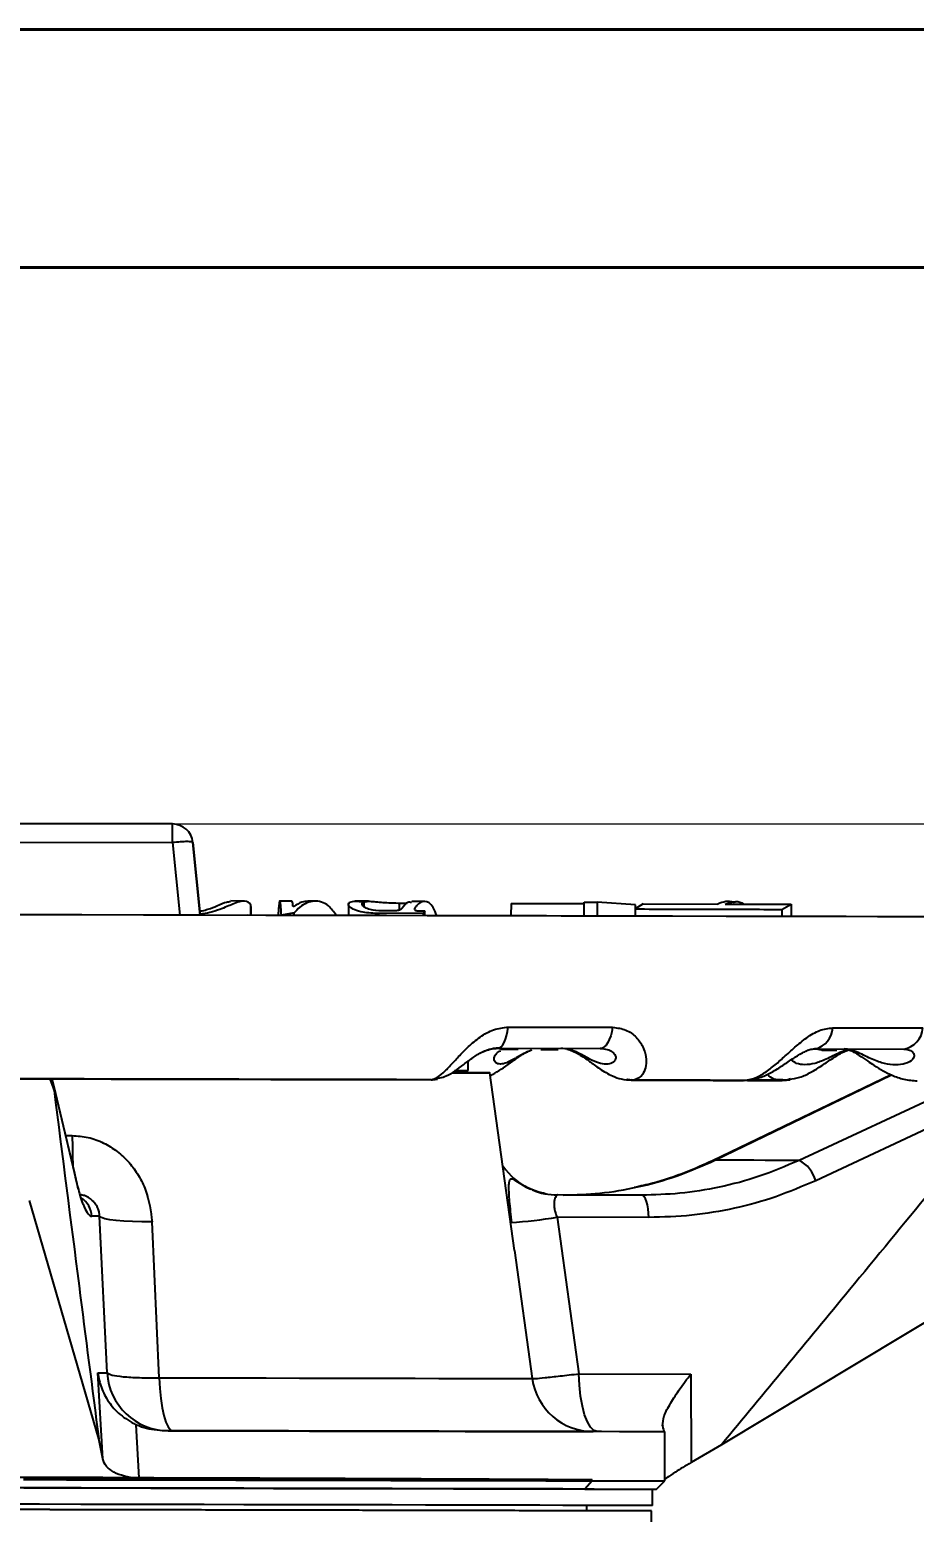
# Model space of a CAD drawing. Header units: millimetres. Extents: x 2160 to 4596, y 811 to 2534.
# Drawn here: x 2913 to 3020.9, y 2353.3 to 2534 of the extents above; entities that cross this region are included whole.
import ezdxf

# ---------------------------------------------------------------- set-up
doc = ezdxf.new("R2010")
doc.units = ezdxf.units.MM
for name, color, linetype, lineweight in [('AM_5', 3, 'Continuous', 25), ('AM_BOR', 7, 'Continuous', 50), ('粗实线', 7, 'Continuous', 40)]:
    doc.layers.add(name, color=color, linetype=linetype, lineweight=lineweight)
doc.styles.add('SLDTEXTSTYLE1', font='txt.shx', dxfattribs={"width": 0.7, "bigfont": 'gbcbig.shx'})
doc.dimstyles.new('SLDDIMSTYLE12$0', dxfattribs={"dimtxt": 12, "dimasz": 10, "dimexe": 0, "dimexo": 0.0625, "dimgap": 0.875, "dimtad": 1, "dimdec": 1, "dimlfac": 1.8, "dimrnd": 1e-09, "dimzin": 12, "dimdsep": 46, "dimtxsty": 'SLDTEXTSTYLE1', "dimcen": 0.09, "dimdle": 8.16, "dimclrd": 3, "dimclre": 3, "dimadec": 0, "dimazin": 3, "dimtfac": 1, "dimtdec": 1, "dimtofl": 0, "dimtmove": 0, "dimatfit": 3, "dimfxl": 0, "dimfrac": 2, "dimtolj": 1, "dimlwd": 5, "dimlwe": 5, "dimarcsym": 0})

# ---------------------------------------------------------------- blocks, each defined once
blk = doc.blocks.new('*D65')
at = {"layer": 'AM_5', "color": 3, "lineweight": 5, "transparency": 16777216}
blk.add_line((2930.49, 2437.19), (3110.32, 2437.19), dxfattribs=at)
at = {"layer": 'AM_5', "color": 3, "linetype": 'Continuous', "lineweight": 5, "transparency": 16777216}
for p, q in [((3110.32, 2427.19), (3110.32, 2148.45)), ((2977.49, 2138.45), (3110.32, 2138.45))]:
    blk.add_line(p, q, dxfattribs=at)
at = {"layer": 'AM_5', "color": 3, "transparency": 16777216}
for points in [[(3108.65, 2427.19), (3111.98, 2427.19), (3110.32, 2437.19)], [(3108.65, 2148.45), (3111.98, 2148.45), (3110.32, 2138.45)]]:
    blk.add_solid(points, dxfattribs=at)
at = {"layer": 'Defpoints', "color": 0, "transparency": 16777216}
for p in [(2930.42, 2437.19), (2977.42, 2138.45), (3110.32, 2138.45)]:
    blk.add_point(p, dxfattribs=at)
at = {"layer": 'AM_5', "color": 0, "transparency": 16777216, "insert": (3103.44, 2287.82), "char_height": 12, "attachment_point": 5, "rotation": 90, "style": 'SLDTEXTSTYLE1'}
blk.add_mtext('\\A1;300', dxfattribs=at)
blk = doc.blocks.new('rA3')
at = {"layer": '粗实线'}
for p, q in [((753.384, 421.26), (333.384, 421.26)), ((748.384, 416.26), (358.384, 416.26))]:
    blk.add_line(p, q, dxfattribs=at)

msp = doc.modelspace()

# ---------------------------------------------------------------- linework, layer by layer
at = {"color": 7, "linetype": 'Continuous', "lineweight": 25}
for p, q in [((2930.424, 2437.19), (2897.449, 2437.261)), ((2897.449, 2437.261), (2930.424, 2437.191)), ((2930.419, 2434.929), (2930.424, 2437.19)), ((2930.424, 2437.191), (2930.424, 2437.19)), ((2897.444, 2435), (2930.419, 2434.929)), ((2930.419, 2434.929), (2931.321, 2426.068)), ((2933.81, 2426.063), (2932.906, 2434.944)), ((2932.906, 2434.944), (2933.81, 2426.063)), ((2932.906, 2434.944), (2932.906, 2434.944)), ((2939.215, 2427.798), (2937.497, 2427.802)), ((2939.928, 2427.368), (2939.925, 2426.052)), ((2940.011, 2426.051), (2940.012, 2426.591)), ((2945.022, 2427.785), (2943.522, 2427.789)), ((2945.264, 2426.344), (2943.702, 2426.067)), ((2945.22, 2427.111), (2945.122, 2427.111)), ((2945.264, 2426.038), (2945.264, 2426.344)), ((2947.753, 2427.78), (2946.936, 2427.781)), ((2951.869, 2427.368), (2951.866, 2426.024)), ((2954.308, 2427.766), (2952.717, 2427.769)), ((2953.738, 2427.675), (2953.737, 2427.124)), ((2955.585, 2426.016), (2955.586, 2426.271)), ((2961.037, 2426.296), (2955.586, 2426.271)), ((2957.373, 2426.579), (2956.318, 2426.582)), ((2958.067, 2427.552), (2958.065, 2426.683)), ((2958.067, 2427.552), (2959.055, 2427.549)), ((2961.116, 2427.751), (2959.592, 2427.754)), ((2959.972, 2426.742), (2959.972, 2426.938)), ((2960.622, 2426.597), (2961.198, 2426.604)), ((2961.198, 2426.604), (2961.037, 2426.296)), ((2961.037, 2426.005), (2961.037, 2426.296)), ((2961.197, 2426.004), (2961.198, 2426.604)), ((2971.706, 2427.497), (2971.703, 2425.984)), ((2971.706, 2427.497), (2980.616, 2427.483)), ((2980.613, 2425.963), (2980.616, 2427.646)), ((2980.616, 2427.646), (2982.227, 2427.643)), ((2982.227, 2427.643), (2982.224, 2425.96)), ((2986.906, 2427.317), (2982.227, 2427.643)), ((2986.843, 2426.827), (2986.842, 2425.95)), ((2987.806, 2427.451), (2986.843, 2426.827)), ((2986.905, 2426.867), (2986.906, 2427.317)), ((2987.806, 2427.451), (2996.935, 2427.428)), ((2997.817, 2427.425), (3005.891, 2427.405)), ((2999.064, 2427.67), (2998.167, 2427.672)), ((3004.717, 2426.774), (3004.715, 2425.911)), ((3004.717, 2426.774), (3005.891, 2427.405)), ((3005.891, 2427.405), (3005.888, 2425.909)), ((2943.468, 2426.044), (2939.548, 2426.052)), ((2943.702, 2426.042), (2943.702, 2426.067)), ((2951.901, 2426.026), (2948.374, 2426.033)), ((2966.463, 2407.113), (2966.466, 2408.262)), ((2970.125, 2409.85), (2969.914, 2409.85)), ((2970.257, 2409.849), (2969.918, 2409.85)), ((2970.125, 2409.85), (2982.586, 2409.823)), ((2970.423, 2409.702), (2970.217, 2409.879)), ((2972.569, 2409.698), (2970.423, 2409.702)), ((2975.334, 2409.692), (2977.447, 2409.688)), ((3008.169, 2409.675), (3008.831, 2409.767)), ((3009.628, 2409.62), (3008.659, 2409.769)), ((3008.831, 2409.767), (3019.597, 2409.744)), ((3009.628, 2409.62), (3011.433, 2409.616)), ((2972.132, 2385.189), (2969.137, 2406.837)), ((3018.06, 2406.619), (2996.265, 2396.118)), ((2996.564, 2396.19), (3018.124, 2406.584)), ((2915.453, 2406.103), (2915.976, 2404.711)), ((2915.933, 2405.18), (2915.759, 2405.939)), ((2918.493, 2394.579), (2915.8, 2405.934)), ((2915.933, 2405.18), (2918.611, 2393.889)), ((2962.027, 2406.012), (2962.755, 2406.086)), ((2985.845, 2406.036), (2986.589, 2405.961)), ((2986.49, 2405.953), (2986.358, 2405.984)), ((2986.377, 2405.951), (2990.02, 2405.943)), ((3000.182, 2405.924), (3000.332, 2405.938)), ((3000.31, 2405.933), (3000.451, 2405.949)), ((3005.02, 2405.97), (3000.776, 2405.979)), ((3001.347, 2405.968), (3005.287, 2405.959)), ((3004.708, 2405.913), (3005.429, 2406.044)), ((3004.863, 2405.991), (3004.714, 2406.002)), ((3005.287, 2405.959), (3004.863, 2405.991)), ((3005.287, 2405.959), (3005.74, 2405.995)), ((3005.789, 2406.11), (3005.347, 2405.969)), ((3027.691, 2405.877), (3006.852, 2396.168)), ((3032.968, 2404.931), (3008.863, 2393.697)), ((2917.4, 2399.189), (2918.199, 2399.188)), ((2978.085, 2391.95), (2977.327, 2391.951)), ((2987.63, 2391.929), (2977.376, 2391.951)), ((2921.423, 2362.213), (2912.997, 2391.287)), ((2921.528, 2389.354), (2920.587, 2389.356)), ((2922.444, 2370.272), (2921.528, 2389.354)), ((2928.805, 2369.669), (2927.936, 2388.691)), ((2977.345, 2389.235), (2979.986, 2370.15)), ((2988.497, 2389.211), (2977.345, 2389.235)), ((3041.335, 2387.925), (2997.357, 2361.501)), ((2972.132, 2385.186), (2974.293, 2369.572)), ((2921.293, 2370.275), (2922.444, 2370.272)), ((2921.917, 2359.761), (2921.293, 2370.275)), ((2979.986, 2370.15), (2993.64, 2370.121)), ((2993.64, 2370.121), (2993.675, 2359.332)), ((2925.963, 2363.93), (2926.323, 2357.451)), ((2929.891, 2363.211), (2929.202, 2363.212)), ((2990.403, 2363.082), (2982.237, 2363.099)), ((2990.202, 2363.854), (2990.202, 2363.752)), ((2990.459, 2357.081), (2990.472, 2363.081)), ((2921.917, 2359.761), (2921.423, 2362.213)), ((2997.357, 2361.501), (2993.675, 2359.332)), ((2926.323, 2357.451), (2925.286, 2357.52)), ((2981.587, 2357.1), (2980.704, 2356.102)), ((2981.587, 2357.1), (2981.587, 2357.204)), ((2988.953, 2354.085), (2988.957, 2356.085)), ((2989.457, 2356.084), (2990.459, 2357.081)), ((2990.573, 2357.381), (2990.459, 2357.299)), ((2980.951, 2353.443), (2980.953, 2354.102)), ((2989.382, 2304.908), (2988.851, 2353.426))]:
    msp.add_line(p, q, dxfattribs=at)
at = {"color": 7, "linetype": 'Continuous', "lineweight": 25, "flags": 128}
for points in [[(3022.151, 2425.874), (3016.417, 2425.886), (3010.462, 2425.899), (3004.298, 2425.912), (2997.939, 2425.926), (2991.4, 2425.94), (2984.693, 2425.954), (2977.835, 2425.969), (2970.84, 2425.984), (2963.723, 2425.999), (2956.501, 2426.014), (2949.189, 2426.03), (2941.803, 2426.046), (2934.36, 2426.062), (2926.875, 2426.078), (2919.365, 2426.094), (2911.847, 2426.11)], [(2980.751, 2425.964), (2978.394, 2425.969), (2976.022, 2425.974), (2973.633, 2425.979), (2971.23, 2425.985), (2968.812, 2425.99), (2966.381, 2425.995), (2963.937, 2426), (2961.48, 2426.005)], [(2982.224, 2425.96), (2982.023, 2425.96), (2981.822, 2425.961), (2981.62, 2425.961), (2981.419, 2425.962), (2981.218, 2425.962), (2981.016, 2425.962), (2980.815, 2425.963), (2980.613, 2425.963)], [(2986.903, 2425.951), (2986.583, 2425.952), (2984.482, 2425.956), (2982.367, 2425.961)], [(3075.951, 2425.76), (3075.763, 2425.76), (3075.198, 2425.762), (3074.258, 2425.764), (3072.945, 2425.766), (3071.262, 2425.77), (3069.213, 2425.775), (3066.803, 2425.78), (3064.037, 2425.786), (3060.923, 2425.792), (3057.467, 2425.8), (3053.677, 2425.808), (3049.563, 2425.817), (3045.134, 2425.826), (3040.401, 2425.836), (3035.374, 2425.847), (3030.065, 2425.859), (3024.488, 2425.871), (3018.654, 2425.883), (3012.578, 2425.896), (3006.275, 2425.91), (3005.888, 2425.91)], [(2970.125, 2409.85), (2970.323, 2409.895), (2970.516, 2410.03), (2970.701, 2410.251), (2970.873, 2410.555), (2971.028, 2410.933), (2971.163, 2411.377), (2971.274, 2411.878), (2971.36, 2412.423)], [(2971.36, 2412.423), (2972.974, 2412.42), (2974.582, 2412.416), (2976.185, 2412.413), (2977.781, 2412.41), (2979.371, 2412.406), (2980.954, 2412.403), (2982.531, 2412.399), (2984.101, 2412.396)], [(2984.101, 2412.396), (2983.996, 2411.851), (2983.86, 2411.35), (2983.695, 2410.906), (2983.504, 2410.528), (2983.293, 2410.224), (2983.067, 2410.003), (2982.829, 2409.868), (2982.586, 2409.823)], [(3010.937, 2412.339), (3012.349, 2412.336), (3013.75, 2412.333), (3015.142, 2412.33), (3016.524, 2412.327), (3017.895, 2412.324), (3019.256, 2412.321), (3020.606, 2412.318), (3021.946, 2412.315)], [(2964.491, 2406.847), (2965.67, 2406.844), (2967.048, 2406.841), (2968.084, 2406.839), (2968.771, 2406.837), (2969.103, 2406.837), (2969.079, 2406.837), (2968.699, 2406.837), (2967.966, 2406.839), (2966.883, 2406.841), (2965.459, 2406.844), (2964.535, 2406.846)], [(2990.02, 2405.943), (2991.297, 2405.94), (2992.568, 2405.937), (2993.832, 2405.935), (2995.09, 2405.932), (2996.342, 2405.929), (2997.587, 2405.927), (2998.826, 2405.924), (3000.057, 2405.921)], [(3000.553, 2405.922), (3001.47, 2405.92), (3003.119, 2405.916), (3004.755, 2405.913)], [(2996.265, 2396.119), (2996.348, 2396.163), (2996.564, 2396.19)], [(3006.852, 2396.168), (3006.002, 2396.169), (3005.024, 2396.171), (3003.92, 2396.174), (3002.691, 2396.177), (3001.339, 2396.179), (2999.866, 2396.183), (2998.273, 2396.186), (2996.564, 2396.19)], [(2918.611, 2393.889), (2918.546, 2394.393), (2918.493, 2394.58)], [(2988.497, 2389.211), (2988.473, 2389.75), (2988.418, 2390.263), (2988.335, 2390.733), (2988.227, 2391.142), (2988.098, 2391.477), (2987.952, 2391.725), (2987.794, 2391.877), (2987.63, 2391.929)], [(2927.936, 2388.691), (2926.694, 2388.683), (2925.527, 2388.704), (2924.466, 2388.752), (2923.535, 2388.828), (2922.759, 2388.929), (2922.157, 2389.052), (2921.743, 2389.195), (2921.528, 2389.354)], [(2982.237, 2363.099), (2981.811, 2363.233), (2981.401, 2363.629), (2981.021, 2364.273), (2980.685, 2365.141), (2980.405, 2366.203), (2980.19, 2367.421), (2980.049, 2368.753), (2979.986, 2370.15)], [(2928.805, 2369.669), (2928.871, 2368.364), (2928.989, 2367.134), (2929.154, 2366.018), (2929.363, 2365.051), (2929.607, 2364.266), (2929.879, 2363.686), (2930.171, 2363.33), (2930.473, 2363.209)], [(2928.805, 2369.669), (2933.277, 2369.66), (2937.638, 2369.65), (2941.861, 2369.641), (2945.921, 2369.633), (2949.791, 2369.624), (2953.448, 2369.616), (2956.869, 2369.609), (2960.032, 2369.602), (2962.919, 2369.596), (2965.51, 2369.591), (2967.791, 2369.586), (2969.746, 2369.582), (2971.364, 2369.578), (2972.634, 2369.576), (2973.549, 2369.574), (2974.103, 2369.573), (2974.293, 2369.572)], [(2990.403, 2363.082), (2990.441, 2363.081), (2990.097, 2363.082), (2989.372, 2363.084), (2988.269, 2363.086), (2986.794, 2363.089), (2984.955, 2363.093), (2982.761, 2363.098), (2980.224, 2363.103), (2977.355, 2363.109), (2974.171, 2363.116), (2970.687, 2363.123), (2966.921, 2363.131), (2962.892, 2363.14), (2958.621, 2363.149), (2954.129, 2363.159), (2949.441, 2363.169), (2944.578, 2363.179), (2939.567, 2363.19), (2934.433, 2363.201), (2929.202, 2363.212)], [(2911.718, 2357.549), (2913.416, 2357.546), (2915.115, 2357.542), (2916.815, 2357.539), (2918.514, 2357.535), (2920.211, 2357.531), (2921.906, 2357.528), (2923.598, 2357.524), (2925.286, 2357.52)], [(2981.83, 2356.1), (2980.538, 2356.102), (2978.026, 2356.108), (2975.216, 2356.114), (2972.122, 2356.12), (2968.757, 2356.127), (2965.139, 2356.135), (2961.283, 2356.143), (2957.21, 2356.152), (2952.937, 2356.161), (2948.486, 2356.171), (2943.877, 2356.181), (2939.133, 2356.191), (2934.276, 2356.201), (2929.329, 2356.212), (2924.316, 2356.222), (2919.261, 2356.233), (2914.188, 2356.244), (2909.121, 2356.255)], [(2912.253, 2357.352), (2917.502, 2357.34), (2922.741, 2357.329), (2927.945, 2357.318), (2933.089, 2357.307), (2938.146, 2357.296), (2943.093, 2357.286), (2947.905, 2357.275), (2952.56, 2357.265), (2957.033, 2357.256), (2961.304, 2357.247), (2965.351, 2357.238), (2969.155, 2357.23), (2972.698, 2357.222), (2975.961, 2357.216), (2978.929, 2357.209), (2981.587, 2357.204)], [(2912.253, 2357.248), (2917.502, 2357.237), (2922.741, 2357.226), (2927.945, 2357.215), (2933.088, 2357.204), (2938.146, 2357.193), (2943.093, 2357.182), (2947.905, 2357.172), (2952.559, 2357.162), (2957.033, 2357.152), (2961.304, 2357.143), (2965.351, 2357.135), (2969.155, 2357.127), (2972.697, 2357.119), (2975.96, 2357.112), (2978.928, 2357.106), (2981.587, 2357.1)], [(2912.294, 2356.248), (2917.473, 2356.237), (2922.642, 2356.226), (2927.777, 2356.215), (2932.852, 2356.204), (2937.842, 2356.193), (2942.723, 2356.183), (2947.471, 2356.173), (2952.063, 2356.163), (2956.477, 2356.154), (2960.691, 2356.145), (2964.684, 2356.136), (2968.438, 2356.128), (2971.933, 2356.121), (2975.152, 2356.114), (2978.081, 2356.108), (2980.704, 2356.102)], [(2980.704, 2356.102), (2983.035, 2356.097), (2985.019, 2356.093), (2986.646, 2356.089), (2987.909, 2356.087), (2988.8, 2356.085), (2989.316, 2356.084), (2989.457, 2356.084)], [(2981.587, 2357.1), (2983.949, 2357.095), (2985.96, 2357.091), (2987.61, 2357.087), (2988.89, 2357.085), (2989.794, 2357.083), (2990.316, 2357.082), (2990.459, 2357.081)], [(2988.953, 2354.085), (2988.777, 2354.085), (2988.253, 2354.086), (2987.381, 2354.088), (2986.167, 2354.09), (2984.616, 2354.094), (2982.735, 2354.098), (2980.534, 2354.102), (2978.022, 2354.108), (2975.212, 2354.114), (2972.118, 2354.12), (2968.753, 2354.127), (2965.134, 2354.135), (2961.279, 2354.143), (2957.205, 2354.152), (2952.933, 2354.161), (2948.481, 2354.171), (2943.873, 2354.181), (2939.128, 2354.191), (2934.272, 2354.201), (2929.325, 2354.212), (2924.312, 2354.222), (2919.257, 2354.233), (2914.184, 2354.244), (2909.117, 2354.255)]]:
    msp.add_lwpolyline(points, dxfattribs=at)
at = {"color": 7, "linetype": 'Continuous', "lineweight": 25}
for centre, radius, start, end in [((2930.419, 2434.691), 2.5, 5.81493, 89.87751), ((2930.419, 2434.69), 2.5, 5.81493, 89.87751), ((3008.176, 2412.452), 2.763, 283.71071, 357.65791), ((3019.077, 2412.577), 2.88, 280.39224, 354.78917), ((3049.672, 2399.633), 131.473, 180.19425, 181.82618), ((2977.461, 2400.098), 8.163, 214.11019, 245.44357), ((3005.131, 2392.713), 3.86, 14.77003, 63.52904), ((2977.395, 2399.971), 8.02, 247.49374, 269.8614), ((2917.7, 2389.189), 2.892, 3.30335, 56.85343), ((2967.221, 2453.866), 65.419, 273.89088, 278.90272), ((2929.918, 2370.697), 7.486, 183.24837, 269.79193), ((2981.722, 2370.6), 7.5, 187.87748, 269.87749)]:
    msp.add_arc(centre, radius, start, end, dxfattribs=at)
for points in [[(2932.906, 2434.944), (2932.866, 2434.971), (2932.786, 2435.025), (2932.209, 2435.045), (2931.391, 2435.017), (2930.743, 2434.958), (2930.419, 2434.929)], [(2983.938, 2391.937), (2983.093, 2391.939), (2981.403, 2391.942), (2979.191, 2391.947), (2978.085, 2391.95)], [(2987.63, 2391.929), (2987.154, 2391.93), (2986.203, 2391.932), (2984.693, 2391.935), (2983.938, 2391.937)], [(2988.851, 2353.426), (2988.73, 2353.426), (2988.487, 2353.427), (2986.538, 2353.431), (2983.462, 2353.438), (2979.198, 2353.447), (2973.85, 2353.458), (2967.501, 2353.472), (2960.262, 2353.487), (2952.256, 2353.504), (2943.621, 2353.522), (2934.503, 2353.542), (2925.059, 2353.562), (2915.451, 2353.583), (2905.843, 2353.603), (2896.4, 2353.623), (2887.282, 2353.643), (2878.646, 2353.661), (2870.641, 2353.679), (2863.401, 2353.694), (2857.052, 2353.708), (2851.704, 2353.719), (2847.441, 2353.728), (2844.365, 2353.735), (2842.415, 2353.739), (2842.173, 2353.74), (2842.052, 2353.74)], [(2915.451, 2353.583), (2912.593, 2353.589), (2906.877, 2353.601), (2898.45, 2353.619), (2890.314, 2353.636), (2882.608, 2353.653), (2875.463, 2353.668), (2869.004, 2353.682), (2863.338, 2353.694), (2858.565, 2353.704), (2854.761, 2353.713), (2852.016, 2353.719), (2850.276, 2353.722), (2850.06, 2353.723), (2849.951, 2353.723)], [(2980.951, 2353.443), (2980.843, 2353.443), (2980.627, 2353.444), (2978.887, 2353.447), (2976.142, 2353.453), (2972.337, 2353.461), (2967.565, 2353.471), (2961.899, 2353.484), (2955.439, 2353.497), (2948.295, 2353.513), (2940.589, 2353.529), (2932.452, 2353.546), (2924.025, 2353.564), (2918.309, 2353.577), (2915.451, 2353.583)]]:
    msp.add_open_spline(points, degree=3, dxfattribs=at)
for points, knots in [([(2933.756, 2426.593), (2933.849, 2426.6), (2934.206, 2426.625), (2934.967, 2426.859), (2936.036, 2427.276), (2937.027, 2427.736), (2937.345, 2427.721), (2937.479, 2427.715)], [0, 0, 0, 0, 0.0437633, 0.1679338, 0.4021795, 0.7473798, 1, 1, 1, 1]), ([(2939.928, 2427.368), (2939.748, 2427.575), (2939.397, 2427.98), (2937.99, 2427.531), (2936.484, 2426.864), (2935.064, 2426.358), (2934.193, 2426.242), (2933.797, 2426.189)], [0, 0, 0, 0, 0.2863119, 0.55953071, 0.76733828, 0.89433721, 1, 1, 1, 1]), ([(2939.996, 2426.591), (2940, 2426.616), (2940.058, 2426.974), (2939.99, 2427.178), (2939.928, 2427.368)], [0, 0, 0, 0, 0.0704321, 1, 1, 1, 1]), ([(2943.702, 2426.067), (2943.684, 2426.383), (2943.647, 2427.023), (2943.566, 2427.775), (2943.478, 2427.893), (2943.392, 2427.299), (2943.342, 2426.726), (2943.315, 2426.197), (2943.307, 2426.043)], [0, 0, 0, 0, 0.15351513, 0.31151055, 0.62183079, 0.77597192, 0.93465022, 1, 1, 1, 1]), ([(2945.122, 2427.111), (2945.102, 2427.306), (2945.062, 2427.689), (2945.019, 2427.746), (2944.998, 2427.774)], [0, 0, 0, 0, 0.510119, 1, 1, 1, 1]), ([(2946.904, 2427.738), (2946.671, 2427.731), (2946.098, 2427.714), (2945.547, 2427.335), (2945.22, 2427.111)], [0, 0, 0, 0, 0.4066547, 1, 1, 1, 1]), ([(2950.418, 2426.027), (2950.098, 2426.458), (2949.271, 2427.572), (2947.98, 2427.888), (2946.798, 2427.627), (2945.976, 2427.126), (2945.482, 2426.584), (2945.264, 2426.344)], [0, 0, 0, 0, 0.2053841, 0.5315458, 0.6962645, 0.8657186, 1, 1, 1, 1]), ([(2955.586, 2426.271), (2954.918, 2426.3), (2953.817, 2426.347), (2952.636, 2426.69), (2952.013, 2427.044), (2951.785, 2427.421), (2951.962, 2427.574), (2952.061, 2427.659)], [0, 0, 0, 0, 0.2904242, 0.4791568, 0.6380876, 0.7972637, 1, 1, 1, 1]), ([(2952.061, 2427.659), (2952.263, 2427.718), (2952.57, 2427.808), (2953.314, 2427.734), (2953.571, 2427.709)], [0, 0, 0, 0, 0.6542152, 1, 1, 1, 1]), ([(2956.318, 2426.582), (2955.824, 2426.599), (2955.022, 2426.627), (2954.133, 2426.862), (2953.648, 2427.149), (2953.469, 2427.471), (2953.644, 2427.604), (2953.738, 2427.675)], [0, 0, 0, 0, 0.2599336, 0.4215944, 0.584063, 0.7764561, 1, 1, 1, 1]), ([(2953.738, 2427.675), (2953.905, 2427.72), (2954.177, 2427.793), (2954.96, 2427.732), (2955.839, 2427.653), (2956.859, 2427.576), (2957.613, 2427.555), (2958.024, 2427.552), (2958.067, 2427.552)], [0, 0, 0, 0, 0.2685044, 0.4379066, 0.6082478, 0.7778738, 0.976771, 1, 1, 1, 1]), ([(2958.443, 2426.933), (2958.396, 2426.877), (2958.324, 2426.791), (2958.094, 2426.685), (2957.861, 2426.623), (2957.612, 2426.583), (2957.447, 2426.58), (2957.373, 2426.579)], [0, 0, 0, 0, 0.3057608, 0.4723517, 0.637981, 0.8377325, 1, 1, 1, 1]), ([(2959.556, 2427.596), (2959.414, 2427.635), (2959.034, 2427.739), (2958.671, 2427.244), (2958.443, 2426.933)], [0, 0, 0, 0, 0.3704922, 1, 1, 1, 1]), ([(2959.972, 2426.938), (2959.947, 2426.888), (2959.909, 2426.812), (2959.957, 2426.708), (2960.075, 2426.643), (2960.303, 2426.6), (2960.5, 2426.598), (2960.622, 2426.597)], [0, 0, 0, 0, 0.2742213, 0.4218346, 0.5710505, 0.7336104, 1, 1, 1, 1]), ([(2962.654, 2426.001), (2962.509, 2426.361), (2962.075, 2427.435), (2961.191, 2427.925), (2960.427, 2427.571), (2960.038, 2427.029), (2959.972, 2426.938)], [0, 0, 0, 0, 0.1864973, 0.5560674, 0.9256862, 1, 1, 1, 1]), ([(2986.843, 2426.827), (2989.907, 2426.818), (2996.049, 2426.801), (3001.823, 2426.783), (3004.717, 2426.774)], [0, 0, 0, 0, 0.498853, 1, 1, 1, 1]), ([(2998.905, 2427.556), (2998.879, 2427.571), (2998.247, 2427.93), (2997.577, 2427.674), (2996.935, 2427.428)], [0, 0, 0, 0, 0.0420292, 1, 1, 1, 1]), ([(2997.817, 2427.425), (2998.507, 2427.663), (2999.289, 2427.933), (3000.018, 2427.473), (3000.104, 2427.42)], [0, 0, 0, 0, 0.8829321, 1, 1, 1, 1]), ([(2962.027, 2406.012), (2962.238, 2406.074), (2962.65, 2406.196), (2963.422, 2406.817), (2964.286, 2407.699), (2965.305, 2408.822), (2966.483, 2410.05), (2967.898, 2411.244), (2969.559, 2412.216), (2970.76, 2412.354), (2971.36, 2412.423)], [0, 0, 0, 0, 0.1279379, 0.24972, 0.3803197, 0.4997335, 0.6244222, 0.7495462, 0.8749776, 1, 1, 1, 1]), ([(2984.101, 2412.396), (2984.659, 2412.325), (2985.777, 2412.183), (2987.045, 2411.212), (2987.856, 2410.018), (2988.213, 2408.788), (2988.204, 2407.662), (2987.887, 2406.776), (2987.339, 2406.15), (2986.843, 2406.025), (2986.589, 2405.961)], [0, 0, 0, 0, 0.12462515, 0.249715, 0.37492122, 0.49974255, 0.61927679, 0.75001403, 0.87189027, 1, 1, 1, 1]), ([(3000.31, 2405.933), (3000.668, 2405.998), (3001.368, 2406.125), (3002.533, 2406.749), (3003.539, 2407.494), (3004.373, 2408.206), (3005.003, 2408.769), (3005.651, 2409.36), (3006.564, 2410.179), (3007.766, 2411.166), (3009.343, 2412.132), (3010.407, 2412.27), (3010.937, 2412.339)], [0, 0, 0, 0, 0.12794144, 0.24963358, 0.38016775, 0.44121021, 0.49970945, 0.56357405, 0.62456998, 0.74964196, 0.87502185, 1, 1, 1, 1]), ([(2962.198, 2406.081), (2962.742, 2406.166), (2964.039, 2406.369), (2965.512, 2407.546), (2966.999, 2408.687), (2968.15, 2409.409), (2969.305, 2409.855), (2969.975, 2409.877), (2970.308, 2409.888)], [0, 0, 0, 0, 0.21651, 0.5165419, 0.6570432, 0.7800658, 0.8904523, 1, 1, 1, 1]), ([(2968.049, 2409.297), (2968.117, 2409.334), (2968.451, 2409.512), (2969.189, 2409.779), (2969.813, 2409.826), (2970.125, 2409.85)], [0, 0, 0, 0, 0.1146699, 0.5571038, 1, 1, 1, 1]), ([(2969.186, 2406.476), (2969.889, 2406.898), (2970.93, 2407.523), (2972.435, 2408.662), (2973.311, 2409.266), (2973.763, 2409.427), (2973.812, 2409.444)], [0, 0, 0, 0, 0.5112128, 0.7576418, 0.9734468, 1, 1, 1, 1]), ([(2974.26, 2409.602), (2974.061, 2409.538), (2973.562, 2409.376), (2972.843, 2408.969), (2971.96, 2408.449), (2971.147, 2408.022), (2970.396, 2407.867), (2969.821, 2408.021), (2969.555, 2408.453), (2969.728, 2408.978), (2970.028, 2409.357), (2970.368, 2409.499), (2970.464, 2409.539)], [0, 0, 0, 0, 0.048877, 0.1220733, 0.2021553, 0.3553953, 0.5091194, 0.6628416, 0.8162433, 0.8929299, 0.9694545, 1, 1, 1, 1]), ([(2982.586, 2409.823), (2982.883, 2409.799), (2983.477, 2409.75), (2984.135, 2409.39), (2984.469, 2408.948), (2984.501, 2408.418), (2984.084, 2407.994), (2983.331, 2407.837), (2982.411, 2407.994), (2981.474, 2408.422), (2980.517, 2408.96), (2979.664, 2409.405), (2978.727, 2409.761), (2978.109, 2409.809), (2977.8, 2409.833)], [0, 0, 0, 0, 0.0625764, 0.1252848, 0.1848997, 0.2501233, 0.3749307, 0.5001323, 0.6253324, 0.7502715, 0.8127295, 0.8750555, 0.937394, 1, 1, 1, 1]), ([(2978.512, 2409.745), (2978.75, 2409.675), (2979.219, 2409.536), (2979.981, 2409.132), (2980.882, 2408.543), (2981.712, 2407.92), (2982.779, 2407.156), (2983.89, 2406.506), (2985.217, 2406.036), (2985.996, 2405.98), (2986.414, 2405.95)], [0, 0, 0, 0, 0.0889663, 0.1751205, 0.2608238, 0.4140952, 0.5091872, 0.7133094, 0.8458673, 1, 1, 1, 1]), ([(3000.519, 2406.013), (3001.092, 2406.08), (3002.108, 2406.199), (3003.532, 2406.91), (3004.835, 2407.719), (3006.12, 2408.618), (3007.181, 2409.275), (3007.912, 2409.604), (3008.553, 2409.812), (3008.908, 2409.808), (3009.144, 2409.805)], [0, 0, 0, 0, 0.1931622, 0.3431372, 0.4976624, 0.6438486, 0.7721107, 0.8302316, 0.8868982, 1, 1, 1, 1]), ([(3005.621, 2406.079), (3006.064, 2406.133), (3006.961, 2406.241), (3008.282, 2406.9), (3009.611, 2407.706), (3010.915, 2408.616), (3011.969, 2409.263), (3012.599, 2409.564), (3012.813, 2409.63), (3012.872, 2409.648)], [0, 0, 0, 0, 0.1816427, 0.3672701, 0.5589206, 0.7404903, 0.89985, 0.9720444, 1, 1, 1, 1]), ([(3012.957, 2409.676), (3012.875, 2409.666), (3012.517, 2409.625), (3011.818, 2409.325), (3010.934, 2408.895), (3009.867, 2408.364), (3008.716, 2407.941), (3007.534, 2407.793), (3006.489, 2407.915), (3006.089, 2408.283), (3005.904, 2408.454)], [0, 0, 0, 0, 0.0271102, 0.1179757, 0.2043592, 0.2988689, 0.479717, 0.6611364, 0.8425534, 1, 1, 1, 1]), ([(3019.597, 2409.744), (3019.847, 2409.72), (3020.346, 2409.671), (3020.811, 2409.312), (3020.919, 2408.87), (3020.636, 2408.341), (3019.828, 2407.917), (3018.631, 2407.762), (3017.294, 2407.92), (3016.05, 2408.348), (3014.936, 2408.886), (3014.044, 2409.331), (3013.157, 2409.687), (3012.618, 2409.736), (3012.348, 2409.76)], [0, 0, 0, 0, 0.0625764, 0.1252848, 0.1848997, 0.2501233, 0.3749307, 0.5001323, 0.6253324, 0.7502715, 0.8127295, 0.8750555, 0.937394, 1, 1, 1, 1]), ([(3012.364, 2409.76), (3012.464, 2409.751), (3012.655, 2409.735), (3013.082, 2409.589), (3013.603, 2409.332), (3014.312, 2408.905), (3015.129, 2408.346), (3016.441, 2407.452), (3017.902, 2406.611), (3019.671, 2405.989), (3020.689, 2405.915), (3021.231, 2405.876)], [0, 0, 0, 0, 0.0777037, 0.1483677, 0.214032, 0.2764184, 0.3843681, 0.4692883, 0.6935309, 0.8367965, 1, 1, 1, 1]), ([(2964.795, 2407.117), (2965.266, 2407.116), (2966.254, 2407.114), (2966.391, 2407.114), (2966.463, 2407.113)], [0, 0, 0, 0, 0.4764157, 1, 1, 1, 1]), ([(2966.223, 2406.843), (2966.183, 2406.879), (2966.122, 2406.934), (2966.126, 2407.068), (2966.127, 2407.114)], [0, 0, 0, 0, 0.6617391, 1, 1, 1, 1]), ([(3004.714, 2406.002), (3004.384, 2405.99), (3003.683, 2405.965), (3003.203, 2406.423), (3002.949, 2406.666)], [0, 0, 0, 0, 0.4701941, 1, 1, 1, 1]), ([(2910.537, 2406.121), (2914.95, 2406.111), (2923.732, 2406.093), (2936.79, 2406.065), (2949.6, 2406.038), (2957.899, 2406.021), (2962.027, 2406.012)], [0, 0, 0, 0, 0.2537268, 0.5049693, 0.7537271, 1, 1, 1, 1]), ([(2961.953, 2406.005), (2958.742, 2406.011), (2952.306, 2406.025), (2943.141, 2406.044), (2934.58, 2406.063), (2926.634, 2406.08), (2918.635, 2406.097), (2913.281, 2406.108), (2910.605, 2406.114)], [0, 0, 0, 0, 0.1923705, 0.3854898, 0.5383578, 0.6912259, 0.8456129, 1, 1, 1, 1]), ([(2915.976, 2404.711), (2915.97, 2404.756), (2915.959, 2404.85), (2915.945, 2404.98), (2915.937, 2405.087), (2915.934, 2405.144), (2915.933, 2405.172), (2915.933, 2405.18)], [0, 0, 0, 0, 0.3325712, 0.6879646, 0.8313814, 0.949784, 1, 1, 1, 1]), ([(2915.976, 2404.711), (2916.99, 2396.76), (2918.8, 2382.563), (2920.622, 2368.431), (2921.423, 2362.213)], [0, 0, 0, 0, 0.5600002, 1, 1, 1, 1]), ([(2961.953, 2406.005), (2962.178, 2406.015), (2962.445, 2406.027), (2962.712, 2406.077), (2962.755, 2406.086)], [0, 0, 0, 0, 0.838527, 1, 1, 1, 1]), ([(2986.49, 2405.953), (2986.294, 2405.964), (2986.06, 2405.977), (2985.875, 2406.028), (2985.845, 2406.036)], [0, 0, 0, 0, 0.8392222, 1, 1, 1, 1]), ([(3000.182, 2405.924), (2997.948, 2405.929), (2993.476, 2405.938), (2988.821, 2405.948), (2986.49, 2405.953)], [0, 0, 0, 0, 0.4994087, 1, 1, 1, 1]), ([(2986.589, 2405.961), (2988.919, 2405.956), (2993.585, 2405.946), (2998.066, 2405.937), (3000.31, 2405.933)], [0, 0, 0, 0, 0.4994075, 1, 1, 1, 1]), ([(3032.784, 2404.462), (3026.19, 2396.424), (3014.415, 2382.071), (3002.569, 2367.786), (2997.357, 2361.501)], [0, 0, 0, 0, 0.5600004, 1, 1, 1, 1]), ([(3000.451, 2405.949), (3000.565, 2405.955), (3000.719, 2405.964), (3000.882, 2405.996), (3000.923, 2406.004)], [0, 0, 0, 0, 0.7502436, 1, 1, 1, 1]), ([(2918.199, 2399.188), (2918.849, 2399.143), (2920.166, 2399.052), (2922.028, 2398.343), (2923.725, 2397.307), (2925.161, 2395.947), (2926.317, 2394.342), (2927.494, 2391.967), (2927.759, 2389.999), (2927.936, 2388.691)], [0, 0, 0, 0, 0.1235233, 0.2501507, 0.3747805, 0.5002123, 0.6235234, 0.7497125, 1, 1, 1, 1]), ([(2978.085, 2391.95), (2979.57, 2391.992), (2982.602, 2392.08), (2987.21, 2392.866), (2991.928, 2394.151), (2994.999, 2395.502), (2996.564, 2396.19)], [0, 0, 0, 0, 0.2354209, 0.48057, 0.7354347, 1, 1, 1, 1]), ([(2996.265, 2396.118), (2995.21, 2395.643), (2992.831, 2394.57), (2989.63, 2393.497), (2987.48, 2393.027), (2986.726, 2392.862)], [0, 0, 0, 0, 0.34105069, 0.76897077, 1, 1, 1, 1]), ([(3006.852, 2396.168), (3005.238, 2395.48), (3002.071, 2394.129), (2997.172, 2392.844), (2992.367, 2392.059), (2989.187, 2391.972), (2987.63, 2391.929)], [0, 0, 0, 0, 0.2645644, 0.5194287, 0.7645782, 1, 1, 1, 1]), ([(2918.937, 2392.666), (2918.909, 2392.8), (2918.823, 2393.208), (2918.626, 2394.028), (2918.493, 2394.579)], [0, 0, 0, 0, 0.3269815, 1, 1, 1, 1]), ([(2918.611, 2393.889), (2918.787, 2393.192), (2919.075, 2392.055), (2919.415, 2391.059), (2919.749, 2390.23), (2920.085, 2389.635), (2920.379, 2389.397), (2920.525, 2389.36), (2920.568, 2389.356), (2920.582, 2389.356), (2920.587, 2389.356)], [0, 0, 0, 0, 0.2501646, 0.4085572, 0.4987242, 0.7484853, 0.9263633, 0.9763214, 0.991455, 1, 1, 1, 1]), ([(2976.01, 2392.071), (2975.547, 2392.181), (2974.626, 2392.398), (2973.43, 2392.972), (2972.47, 2393.569), (2971.93, 2393.892), (2971.65, 2393.912), (2971.505, 2393.775), (2971.423, 2393.451), (2971.389, 2392.705), (2971.485, 2391.136), (2971.658, 2389.491), (2971.753, 2388.587)], [0, 0, 0, 0, 0.1033689, 0.2053754, 0.3058264, 0.4078371, 0.4617314, 0.5190392, 0.5812, 0.6494695, 0.8073596, 1, 1, 1, 1]), ([(3008.863, 2393.697), (3007.255, 2393.007), (3004.036, 2391.629), (2998.966, 2390.258), (2993.775, 2389.367), (2990.26, 2389.263), (2988.497, 2389.211)], [0, 0, 0, 0, 0.2492462, 0.4987214, 0.7485201, 1, 1, 1, 1]), ([(2921.528, 2389.354), (2921.514, 2389.532), (2921.488, 2389.88), (2921.302, 2390.415), (2921.015, 2390.897), (2920.506, 2391.449), (2919.865, 2391.879), (2919.312, 2391.951), (2919.122, 2391.976)], [0, 0, 0, 0, 0.1435708, 0.2798832, 0.4154035, 0.5545109, 0.846289, 1, 1, 1, 1]), ([(2977.376, 2391.951), (2977.306, 2391.912), (2977.169, 2391.835), (2976.99, 2391.333), (2976.945, 2390.779), (2976.983, 2390.298), (2977.111, 2389.764), (2977.265, 2389.415), (2977.345, 2389.235)], [0, 0, 0, 0, 0.2616178, 0.5161546, 0.6376198, 0.7555299, 0.8740541, 1, 1, 1, 1]), ([(2921.293, 2370.275), (2921.412, 2369.666), (2921.648, 2368.45), (2922.581, 2366.72), (2923.936, 2365.1), (2925.287, 2364.32), (2925.963, 2363.93)], [0, 0, 0, 0, 0.2505541, 0.5002593, 0.7500544, 1, 1, 1, 1]), ([(2922.444, 2370.272), (2922.596, 2370.177), (2922.901, 2369.987), (2924.332, 2369.784), (2926.319, 2369.661), (2927.974, 2369.666), (2928.805, 2369.669)], [0, 0, 0, 0, 0.24870503, 0.49818959, 0.74837738, 1, 1, 1, 1]), ([(2974.293, 2369.572), (2974.374, 2369.567), (2974.538, 2369.558), (2975.781, 2369.674), (2977.605, 2369.869), (2979.192, 2370.056), (2979.986, 2370.15)], [0, 0, 0, 0, 0.2503671, 0.5005248, 0.7501034, 1, 1, 1, 1]), ([(2990.191, 2363.793), (2990.217, 2364.181), (2990.267, 2364.958), (2991.135, 2366.574), (2992.255, 2368.299), (2993.178, 2369.513), (2993.64, 2370.121)], [0, 0, 0, 0, 0.2499493, 0.4997481, 0.749457, 1, 1, 1, 1]), ([(2929.202, 2363.212), (2928.33, 2363.288), (2927.213, 2363.385), (2926.188, 2363.832), (2925.963, 2363.93)], [0, 0, 0, 0, 0.7808606, 1, 1, 1, 1]), ([(2929.891, 2363.211), (2929.904, 2363.21), (2929.931, 2363.21), (2930.062, 2363.21), (2930.244, 2363.21), (2930.397, 2363.209), (2930.473, 2363.209)], [0, 0, 0, 0, 0.2501498, 0.4993714, 0.7492584, 1, 1, 1, 1]), ([(2930.473, 2363.209), (2932.74, 2363.204), (2937.325, 2363.195), (2943.976, 2363.18), (2950.453, 2363.167), (2956.609, 2363.153), (2962.316, 2363.141), (2967.426, 2363.13), (2971.843, 2363.121), (2975.49, 2363.113), (2978.308, 2363.107), (2980.274, 2363.103), (2981.478, 2363.101), (2981.63, 2363.1), (2981.706, 2363.1)], [0, 0, 0, 0, 0.07919299, 0.16015936, 0.24278284, 0.32785451, 0.41364109, 0.49999999, 0.58635361, 0.67214028, 0.75721715, 0.83983537, 0.92080432, 1, 1, 1, 1]), ([(2982.237, 2363.099), (2982.163, 2363.099), (2982.015, 2363.099), (2981.845, 2363.1), (2981.729, 2363.1), (2981.713, 2363.1), (2981.706, 2363.1)], [0, 0, 0, 0, 0.25014976, 0.49937147, 0.74925843, 1, 1, 1, 1]), ([(2990.191, 2363.793), (2990.257, 2363.495), (2990.34, 2363.113), (2990.391, 2363.087), (2990.403, 2363.082)], [0, 0, 0, 0, 0.7808444, 1, 1, 1, 1]), ([(2925.286, 2357.52), (2924.786, 2357.624), (2923.79, 2357.829), (2922.697, 2358.474), (2922.098, 2359.143), (2921.964, 2359.602), (2921.917, 2359.761)], [0, 0, 0, 0, 0.270985, 0.540835, 0.8409557, 1, 1, 1, 1]), ([(2993.675, 2359.332), (2992.997, 2358.926), (2991.827, 2358.224), (2990.92, 2357.625), (2990.628, 2357.42), (2990.573, 2357.381)], [0, 0, 0, 0, 0.5280154, 0.9113192, 1, 1, 1, 1]), ([(2981.587, 2357.204), (2980.562, 2357.211), (2978.513, 2357.226), (2974.847, 2357.25), (2970.753, 2357.274), (2966.251, 2357.297), (2961.434, 2357.321), (2956.297, 2357.344), (2950.817, 2357.367), (2944.058, 2357.393), (2935.92, 2357.422), (2929.54, 2357.441), (2926.323, 2357.451)], [0, 0, 0, 0, 0.0890091, 0.1780183, 0.2696134, 0.3612084, 0.4502175, 0.5392267, 0.6308217, 0.7224168, 0.8600381, 1, 1, 1, 1])]:
    msp.add_open_spline(points, degree=3, knots=knots, dxfattribs=at)

# ---------------------------------------------------------------- block references
at = {"layer": 'AM_BOR', "xscale": 5.80078125, "yscale": 5.80078125, "zscale": 5.80078125}
msp.add_blockref('rA3', (226.083, 90.406), dxfattribs=at)

# ---------------------------------------------------------------- dimensions: what is measured, and where the dimension line sits
at = {"layer": 'AM_5'}
dim = msp.add_linear_dim(base=(3110.316, 2138.45), p1=(2930.424, 2437.191), p2=(2977.425, 2138.45), angle=90, text='300', dimstyle='SLDDIMSTYLE12$0', override={"dimlfac": 1, "dimpost": ''}, dxfattribs=at)
dim.commit()
dim.dimension.update_dxf_attribs({"geometry": '*D65', "text_midpoint": (3103.441, 2287.82)})

doc.saveas('drawing.dxf')
